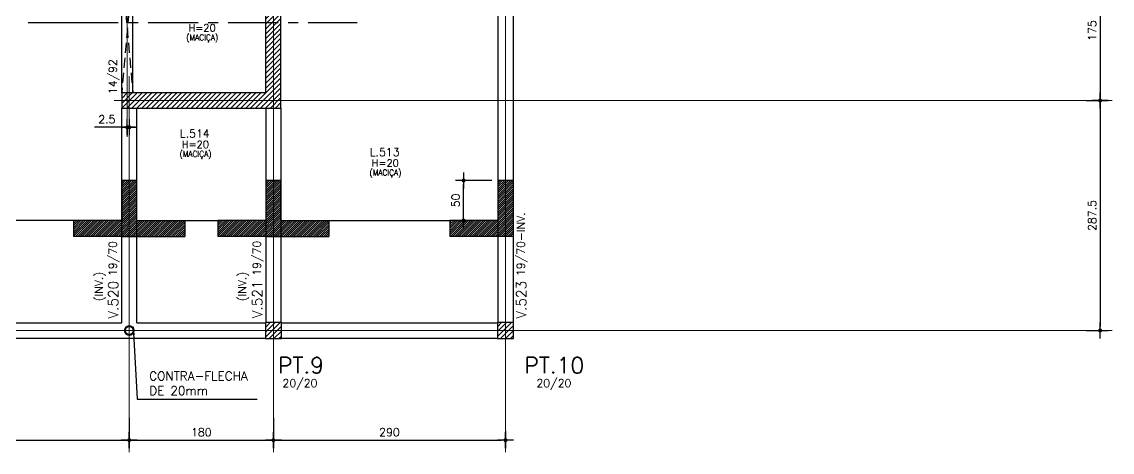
# Model space of a CAD drawing. Header units: inches. Extents: x 0 to 5940, y 0 to 4205.
# Drawn here: x 2724 to 4086, y 1180 to 1718 of the extents above; entities that cross this region are included whole.
import ezdxf

# ---------------------------------------------------------------- set-up
doc = ezdxf.new("R2010")
doc.units = ezdxf.units.IN
doc.header["$LTSCALE"] = 50
doc.header["$MEASUREMENT"] = 0
doc.linetypes.add('CENTER', pattern=[2, 1.25, -0.25, 0.25, -0.25])
doc.linetypes.add('HIDDEN', pattern=[0.375, 0.25, -0.125])
for name, color, linetype in [('CONTRA-FLECHA', 210, 'Continuous'), ('CORTE-FORMA', 1, 'Continuous'), ('CORTES', 2, 'Continuous'), ('COTA', 6, 'Continuous'), ('FO-HACHURA_PILAR-MORRE', 252, 'Continuous'), ('FO-TEXTO-LAJES', 152, 'Continuous'), ('FO-TEXTO-VIGAS', 3, 'Continuous'), ('P-M', 7, 'Continuous'), ('TEXTO', 3, 'Continuous')]:
    doc.layers.add(name, color=color, linetype=linetype)
for name, color, linetype, lineweight in [('FO-Eixos', 150, 'Continuous', 5), ('FO-Textos dos pilares', 3, 'Continuous', 20), ('FO-Vigas', 2, 'Continuous', 30)]:
    doc.layers.add(name, color=color, linetype=linetype, lineweight=lineweight)
doc.styles.add('ROMANS', font='romans.shx')
doc.dimstyles.new('COTA_50', dxfattribs={"dimscale": 5, "dimtxt": 2, "dimasz": 1, "dimexe": 2, "dimexo": 1.5, "dimgap": 1, "dimtad": 1, "dimzin": 12, "dimdsep": 46, "dimtxsty": 'ROMANS', "dimblk1": 'COTA', "dimblk2": 'COTA', "dimsah": 1, "dimcen": -4, "dimdle": 1.5, "dimclrd": 6, "dimclre": 6, "dimclrt": 3, "dimadec": 0, "dimazin": 0, "dimtfac": 1, "dimtofl": 0, "dimtmove": 0, "dimatfit": 3, "dimldrblk": 'COTA', "dimfxl": 1, "dimtolj": 1, "dimtzin": 12, "dimarcsym": 0})
doc.dimstyles.new('NOTA', dxfattribs={"dimscale": 5, "dimtxt": 2, "dimasz": 2, "dimexe": 1.5, "dimexo": 2, "dimgap": 1, "dimtad": 1, "dimdec": 1, "dimzin": 12, "dimdsep": 46, "dimtxsty": 'ROMANS', "dimcen": 0.09, "dimclrd": 8, "dimclre": 8, "dimclrt": 3, "dimadec": 0, "dimazin": 0, "dimtfac": 1, "dimtdec": 1, "dimtofl": 0, "dimtmove": 0, "dimatfit": 3, "dimfxl": 1, "dimtolj": 1, "dimtzin": 12, "dimarcsym": 0})
pattern_1 = [(45, (-24102.2134, 9121.8574), (-3.0935922, 3.0935922), [])]

# ---------------------------------------------------------------- blocks, each defined once
blk = doc.blocks.new('COTA')
at = {"layer": 'COTA'}
for p, q in [((2, 0), (-2, 0)), ((0, -2), (0, 2))]:
    blk.add_line(p, q, dxfattribs=at)
at = {"layer": 'COTA', "const_width": 0.5}
blk.add_lwpolyline([(-0.25, 0, 1), (0.25, 0, 1)], format="xyb", close=True, dxfattribs=at)
blk = doc.blocks.new('*D30')
at = {"layer": 'COTA', "color": 6, "lineweight": -2, "transparency": 16777216}
for p, q in [((3038, 1222.9), (3038, 1185.1)), ((3328, 1206.5), (3328, 1185.1)), ((3043, 1195.1), (3323, 1195.1))]:
    blk.add_line(p, q, dxfattribs=at)
at = {"layer": 'Defpoints', "color": 0, "transparency": 16777216}
for p in [(3038, 1230.4), (3328, 1214), (3328, 1195.1)]:
    blk.add_point(p, dxfattribs=at)
at = {"layer": 'COTA', "color": 6, "lineweight": -2, "transparency": 16777216, "xscale": 5, "yscale": 5, "zscale": 5, "rotation": 180}
blk.add_blockref('COTA', (3038, 1195.1), dxfattribs=at)
at = {"layer": 'COTA', "color": 6, "lineweight": -2, "transparency": 16777216, "xscale": 5, "yscale": 5, "zscale": 5}
blk.add_blockref('COTA', (3328, 1195.1), dxfattribs=at)
at = {"layer": 'COTA', "color": 3, "transparency": 16777216, "insert": (3183, 1205.1), "char_height": 10, "attachment_point": 5, "style": 'ROMANS'}
blk.add_mtext('\\A1;290', dxfattribs=at)
blk = doc.blocks.new('*D48')
at = {"layer": 'COTA', "color": 6, "lineweight": -2, "transparency": 16777216}
for p, q in [((4056.2, 1794.7), (4080.9, 1794.7)), ((4070.9, 1789.7), (4070.9, 1624.7)), ((4056.2, 1619.7), (4080.9, 1619.7))]:
    blk.add_line(p, q, dxfattribs=at)
at = {"layer": 'Defpoints', "color": 0, "transparency": 16777216}
for p in [(4048.7, 1794.7), (4048.7, 1619.7), (4070.9, 1619.7)]:
    blk.add_point(p, dxfattribs=at)
at = {"layer": 'COTA', "color": 6, "lineweight": -2, "transparency": 16777216, "xscale": 5, "yscale": 5, "zscale": 5}
for p, rotation in [((4070.9, 1794.7), 90), ((4070.9, 1619.7), 270)]:
    blk.add_blockref('COTA', p, dxfattribs=dict(at, rotation=rotation))
at = {"layer": 'COTA', "color": 3, "transparency": 16777216, "insert": (4060.9, 1707.2), "char_height": 10, "attachment_point": 5, "rotation": 90, "style": 'ROMANS'}
blk.add_mtext('\\A1;175', dxfattribs=at)
blk = doc.blocks.new('*D49')
at = {"layer": 'COTA', "color": 6, "lineweight": -2, "transparency": 16777216}
for p, q in [((4053.3, 1619.7), (4080.9, 1619.7)), ((4070.9, 1614.7), (4070.9, 1337.2)), ((4053.3, 1332.2), (4080.9, 1332.2))]:
    blk.add_line(p, q, dxfattribs=at)
at = {"layer": 'Defpoints', "color": 0, "transparency": 16777216}
for p in [(4045.8, 1619.7), (4045.8, 1332.2), (4070.9, 1332.2)]:
    blk.add_point(p, dxfattribs=at)
at = {"layer": 'COTA', "color": 6, "lineweight": -2, "transparency": 16777216, "xscale": 5, "yscale": 5, "zscale": 5}
for p, rotation in [((4070.9, 1619.7), 90), ((4070.9, 1332.2), 270)]:
    blk.add_blockref('COTA', p, dxfattribs=dict(at, rotation=rotation))
at = {"layer": 'COTA', "color": 3, "transparency": 16777216, "insert": (4060.9, 1476), "char_height": 10, "attachment_point": 5, "rotation": 90, "style": 'ROMANS'}
blk.add_mtext('\\A1;287.5', dxfattribs=at)
blk = doc.blocks.new('*D52')
at = {"layer": 'COTA', "color": 6, "lineweight": -2, "transparency": 16777216}
for p, q in [((2858, 1222.9), (2858, 1185.1)), ((3038, 1222.9), (3038, 1185.1)), ((2863, 1195.1), (3033, 1195.1))]:
    blk.add_line(p, q, dxfattribs=at)
at = {"layer": 'Defpoints', "color": 0, "transparency": 16777216}
for p in [(2858, 1230.4), (3038, 1230.4), (3038, 1195.1)]:
    blk.add_point(p, dxfattribs=at)
at = {"layer": 'COTA', "color": 6, "lineweight": -2, "transparency": 16777216, "xscale": 5, "yscale": 5, "zscale": 5, "rotation": 180}
blk.add_blockref('COTA', (2858, 1195.1), dxfattribs=at)
at = {"layer": 'COTA', "color": 6, "lineweight": -2, "transparency": 16777216, "xscale": 5, "yscale": 5, "zscale": 5}
blk.add_blockref('COTA', (3038, 1195.1), dxfattribs=at)
at = {"layer": 'COTA', "color": 3, "transparency": 16777216, "insert": (2948, 1205.1), "char_height": 10, "attachment_point": 5, "style": 'ROMANS'}
blk.add_mtext('\\A1;180', dxfattribs=at)
blk = doc.blocks.new('*D53')
at = {"layer": 'COTA', "color": 6, "lineweight": -2, "transparency": 16777216}
for p, q in [((2543, 1211.4), (2543, 1185.1)), ((2858, 1211.4), (2858, 1185.1)), ((2548, 1195.1), (2853, 1195.1))]:
    blk.add_line(p, q, dxfattribs=at)
at = {"layer": 'Defpoints', "color": 0, "transparency": 16777216}
for p in [(2543, 1218.9), (2858, 1218.9), (2858, 1195.1)]:
    blk.add_point(p, dxfattribs=at)
at = {"layer": 'COTA', "color": 6, "lineweight": -2, "transparency": 16777216, "xscale": 5, "yscale": 5, "zscale": 5, "rotation": 180}
blk.add_blockref('COTA', (2543, 1195.1), dxfattribs=at)
at = {"layer": 'COTA', "color": 6, "lineweight": -2, "transparency": 16777216, "xscale": 5, "yscale": 5, "zscale": 5}
blk.add_blockref('COTA', (2858, 1195.1), dxfattribs=at)
at = {"layer": 'COTA', "color": 3, "transparency": 16777216, "insert": (2700.5, 1205.1), "char_height": 10, "attachment_point": 5, "style": 'ROMANS'}
blk.add_mtext('\\A1;315', dxfattribs=at)
blk = doc.blocks.new('*D62')
at = {"layer": 'COTA', "color": 6, "lineweight": -2, "transparency": 16777216}
for p, q in [((2850.5, 1586.3), (2814.5, 1586.3)), ((2855.5, 1586.5), (2855.5, 1576.3)), ((2858, 1586.5), (2858, 1576.3)), ((2863, 1586.3), (2868, 1586.3))]:
    blk.add_line(p, q, dxfattribs=at)
at = {"layer": 'Defpoints', "color": 0, "transparency": 16777216}
for p in [(2855.5, 1594), (2858, 1594), (2855.5, 1586.3)]:
    blk.add_point(p, dxfattribs=at)
at = {"layer": 'COTA', "color": 6, "lineweight": -2, "transparency": 16777216, "xscale": 5, "yscale": 5, "zscale": 5}
blk.add_blockref('COTA', (2855.5, 1586.3), dxfattribs=at)
at = {"layer": 'COTA', "color": 6, "lineweight": -2, "transparency": 16777216, "xscale": 5, "yscale": 5, "zscale": 5, "rotation": 180}
blk.add_blockref('COTA', (2858, 1586.3), dxfattribs=at)
at = {"layer": 'COTA', "color": 3, "transparency": 16777216, "insert": (2830, 1596.3), "char_height": 10, "attachment_point": 5, "style": 'ROMANS'}
blk.add_mtext('\\A1;2.5', dxfattribs=at)
blk = doc.blocks.new('*D132')
at = {"layer": 'COTA', "color": 6, "lineweight": -2, "transparency": 16777216}
for p, q in [((3311, 1519.8), (3265.7, 1519.8)), ((3275.7, 1474.8), (3275.7, 1514.8)), ((3274.9, 1469.8), (3265.7, 1469.8))]:
    blk.add_line(p, q, dxfattribs=at)
at = {"layer": 'Defpoints', "color": 0, "transparency": 16777216}
for p in [(3275.7, 1519.8), (3318.5, 1519.8), (3282.4, 1469.8)]:
    blk.add_point(p, dxfattribs=at)
at = {"layer": 'COTA', "color": 6, "lineweight": -2, "transparency": 16777216, "xscale": 5, "yscale": 5, "zscale": 5}
for p, rotation in [((3275.7, 1519.8), 90), ((3275.7, 1469.8), 270)]:
    blk.add_blockref('COTA', p, dxfattribs=dict(at, rotation=rotation))
at = {"layer": 'COTA', "color": 3, "transparency": 16777216, "insert": (3265.7, 1494.8), "char_height": 10, "attachment_point": 5, "rotation": 90, "style": 'ROMANS'}
blk.add_mtext('\\A1;50', dxfattribs=at)

msp = doc.modelspace()

# ---------------------------------------------------------------- hatches: boundary and pattern name
at = {"layer": 'CORTE-FORMA'}
h = msp.add_hatch(dxfattribs=at)
h.set_pattern_fill('ANSI31', color=70, scale=15)
h.set_pattern_definition([(45, (611, -205.0473), (-1.3258252, 1.3258252), [])])
h.paths.add_polyline_path([(2788.493, 1449.845), (2848.493, 1449.845), (2848.493, 1469.845), (2788.493, 1469.845)])
h.paths.add_polyline_path([(2848.493, 1449.845), (2857.993, 1449.845), (2857.993, 1519.845), (2848.493, 1519.845), (2848.493, 1469.845)])
h.paths.add_polyline_path([(2857.993, 1449.845), (2867.493, 1449.845), (2867.493, 1469.845), (2867.493, 1519.845), (2857.993, 1519.845)])
h.paths.add_polyline_path([(2867.493, 1449.845), (2927.493, 1449.845), (2927.493, 1469.845), (2867.493, 1469.845)])
h = msp.add_hatch(dxfattribs=at)
h.set_pattern_fill('ANSI31', color=70, scale=15)
h.set_pattern_definition([(45, (791, -205.0473), (-1.3258252, 1.3258252), [])])
h.paths.add_polyline_path([(2968.493, 1449.845), (3028.493, 1449.845), (3028.493, 1469.845), (2968.493, 1469.845)])
h.paths.add_polyline_path([(3028.493, 1449.845), (3037.993, 1449.845), (3037.993, 1519.845), (3028.493, 1519.845), (3028.493, 1469.845)])
h.paths.add_polyline_path([(3037.993, 1449.845), (3047.493, 1449.845), (3047.493, 1469.845), (3047.493, 1519.845), (3037.993, 1519.845)])
h.paths.add_polyline_path([(3047.493, 1449.845), (3107.493, 1449.845), (3107.493, 1469.845), (3047.493, 1469.845)])
h = msp.add_hatch(dxfattribs=at)
h.set_pattern_fill('ANSI31', color=70, scale=15, angle=180)
h.set_pattern_definition([(45, (-193.4692, -205.0473), (-1.3258252, 1.3258252), [])])
h.paths.add_polyline_path([(3337.492, 1519.845), (3337.492, 1449.845), (3327.992, 1449.845), (3327.992, 1519.845)])
h.paths.add_polyline_path([(3318.492, 1519.845), (3327.992, 1519.845), (3327.992, 1449.845), (3318.492, 1449.845)])
h.paths.add_polyline_path([(3258.492, 1469.845), (3318.492, 1469.845), (3318.492, 1449.845), (3258.492, 1449.845)])
at = {"layer": 'FO-HACHURA_PILAR-MORRE'}
h = msp.add_hatch(dxfattribs=at)
h.set_pattern_fill('ANSI31', color=256, scale=35)
h.set_pattern_definition(pattern_1)
h.paths.add_polyline_path([(3047.493, 1804.207), (2848.493, 1804.207), (2848.493, 1785.207), (3028.493, 1785.207), (3028.493, 1629.207), (2848.493, 1629.207), (2848.493, 1610.207), (3047.493, 1610.207)])
h = msp.add_hatch(dxfattribs=at)
h.set_pattern_fill('ANSI31', color=256, scale=35)
h.set_pattern_definition([(45, (-24187.214, 9121.8574), (-3.0935922, 3.0935922), [])])
h.paths.add_polyline_path([(3047.993, 1322.207), (3047.993, 1342.207), (3027.993, 1342.207), (3027.993, 1322.207)])
h = msp.add_hatch(dxfattribs=at)
h.set_pattern_fill('ANSI31', color=256, scale=35)
h.set_pattern_definition(pattern_1)
h.paths.add_polyline_path([(3337.992, 1322.207), (3337.992, 1342.207), (3317.992, 1342.207), (3317.992, 1322.207)])

# ---------------------------------------------------------------- linework, layer by layer
at = {"layer": 'CONTRA-FLECHA', "linetype": 'Continuous', "const_width": 2.56}
msp.add_lwpolyline([(2854.174, 1328.389, 1), (2861.811, 1336.025, 1)], format="xyb", close=True, dxfattribs=at)
at = {"layer": 'CORTE-FORMA'}
for p, q in [((3337.492, 1519.845), (3318.492, 1519.845)), ((3318.492, 1519.845), (3318.492, 1469.845)), ((3337.492, 1519.845), (3337.492, 1449.845)), ((2848.493, 1469.845), (2788.493, 1469.845)), ((2867.493, 1469.845), (2927.493, 1469.845)), ((3028.493, 1469.845), (2968.493, 1469.845)), ((3047.493, 1469.845), (3107.493, 1469.845)), ((3318.492, 1469.845), (3258.492, 1469.845)), ((2867.493, 1449.845), (2788.493, 1449.845)), ((2848.493, 1449.845), (2927.493, 1449.845)), ((3047.493, 1449.845), (2968.493, 1449.845)), ((3028.493, 1449.845), (3107.493, 1449.845)), ((3337.492, 1449.845), (3258.492, 1449.845))]:
    msp.add_line(p, q, dxfattribs=at)
at = {"layer": 'CORTE-FORMA', "color": 8}
for p, q in [((2788.493, 1469.845), (2316.493, 1469.845)), ((2927.493, 1469.845), (2968.493, 1469.845)), ((3107.493, 1469.845), (3258.492, 1469.845))]:
    msp.add_line(p, q, dxfattribs=at)
at = {"layer": 'CORTE-FORMA', "color": 70}
for p, q in [((2788.493, 1469.845), (2788.493, 1449.845)), ((2927.493, 1469.845), (2927.493, 1449.845)), ((2968.493, 1469.845), (2968.493, 1449.845)), ((3107.493, 1469.845), (3107.493, 1449.845)), ((3258.492, 1469.845), (3258.492, 1449.845))]:
    msp.add_line(p, q, dxfattribs=at)
at = {"layer": 'CORTE-FORMA'}
for points in [[(2867.493, 1469.845), (2867.493, 1519.845), (2848.493, 1519.845), (2848.493, 1469.845)], [(3047.493, 1469.845), (3047.493, 1519.845), (3028.493, 1519.845), (3028.493, 1469.845)]]:
    msp.add_lwpolyline(points, dxfattribs=at)
at = {"layer": 'CORTES', "color": 8, "linetype": 'HIDDEN'}
for p, q in [((2862.493, 1785.207), (2848.493, 1629.207)), ((2848.493, 1785.207), (2862.493, 1629.207))]:
    msp.add_line(p, q, dxfattribs=at)
at = {"layer": 'FO-Eixos'}
for p, q in [((2855.493, 1574.264), (2855.493, 1928.677)), ((3037.993, 1601.007), (3037.993, 1928.677)), ((3037.993, 1928.677), (3037.993, 1180.101)), ((3327.992, 1928.677), (3327.992, 1180.101)), ((2857.993, 1180.101), (2857.993, 1650.306)), ((2839.019, 1619.707), (4085.946, 1619.707)), ((825.945, 1332.207), (4085.946, 1332.207))]:
    msp.add_line(p, q, dxfattribs=at)
at = {"layer": 'FO-Vigas'}
for p, q in [((2848.493, 1629.207), (2848.493, 1785.207)), ((2862.493, 1629.207), (2862.493, 1785.207)), ((3318.492, 1785.207), (3318.492, 1342.207)), ((3337.492, 1785.207), (3337.492, 1342.207)), ((2848.493, 1341.707), (2848.493, 1610.207)), ((2867.493, 1341.707), (2867.493, 1610.207)), ((3028.493, 1610.207), (3028.493, 1342.207)), ((3047.493, 1610.207), (3047.493, 1342.207)), ((2552.993, 1341.707), (2848.493, 1341.707)), ((2867.493, 1341.707), (3027.993, 1341.707)), ((3047.993, 1341.707), (3317.992, 1341.707)), ((2552.993, 1322.707), (3027.993, 1322.707)), ((3047.993, 1322.707), (3317.992, 1322.707))]:
    msp.add_line(p, q, dxfattribs=at)
at = {"layer": 'P-M'}
for p, q in [((3047.493, 1610.207), (3047.493, 1804.207)), ((3028.493, 1629.207), (3028.493, 1785.207)), ((3028.493, 1629.207), (2848.493, 1629.207)), ((2848.493, 1629.207), (2848.493, 1610.207)), ((2848.493, 1610.207), (3047.493, 1610.207))]:
    msp.add_line(p, q, dxfattribs=at)
for points in [[(3047.993, 1322.207), (3047.993, 1342.207), (3027.993, 1342.207), (3027.993, 1322.207)], [(3337.992, 1322.207), (3337.992, 1342.207), (3317.992, 1342.207), (3317.992, 1322.207)]]:
    msp.add_lwpolyline(points, close=True, dxfattribs=at)
at = {"layer": 'TEXTO', "color": 3}
for p, q in [((2731.518, 1717.192), (2781.518, 1717.192)), ((3092.883, 1717.192), (3142.883, 1717.192))]:
    msp.add_line(p, q, dxfattribs=at)
at = {"layer": 'TEXTO', "color": 8, "linetype": 'CENTER'}
msp.add_line((2781.518, 1717.192), (3092.883, 1717.192), dxfattribs=at)

# ---------------------------------------------------------------- texts
at = {"layer": 'CONTRA-FLECHA', "insert": (2882.928, 1266.226), "char_height": 11, "attachment_point": 4, "style": 'ROMANS'}
msp.add_mtext('{\\Fromans.shx;CONTRA-FLECHA\\PDE 20mm}', dxfattribs=at)
at = {"layer": 'FO-TEXTO-LAJES', "color": 4, "style": 'ROMANS', "width": 0.9}
for p in [(2929.229, 1694.877), (2920.828, 1549.16), (3158.107, 1525.914)]:
    msp.add_text('(MACIÇA)', height=7.5, dxfattribs=at).set_placement(p)
at = {"layer": 'FO-TEXTO-LAJES', "color": 3, "style": 'ROMANS'}
for p in [(2931.974, 1706.095), (2923.573, 1560.378), (3160.852, 1537.131)]:
    msp.add_text('H=20', height=9, dxfattribs=at).set_placement(p)
at = {"layer": 'FO-TEXTO-LAJES', "style": 'ROMANS'}
for s, p in [('L.514', (2921.146, 1573.46)), ('L.513', (3158.425, 1550.213))]:
    msp.add_text(s, height=10, dxfattribs=at).set_placement(p)
at = {"layer": 'FO-TEXTO-VIGAS', "style": 'ROMANS'}
for s, p in [('14/92 ', (2842.334, 1627.684)), ('19/70-INV.', (3352.115, 1400.291)), ('19/70', (2842.334, 1400.291)), ('19/70', (3022.334, 1400.791)), ('(INV.)', (2825.032, 1368.671)), ('(INV.)', (3004.032, 1368.671))]:
    msp.add_text(s, height=10, rotation=90, dxfattribs=at).set_placement(p)
at = {"layer": 'FO-TEXTO-VIGAS', "color": 1, "style": 'ROMANS'}
for s, p in [('V.520', (2844.167, 1347.054)), ('V.521', (3024.167, 1347.554)), ('V.523', (3353.948, 1347.054))]:
    msp.add_text(s, height=12.5, rotation=90, dxfattribs=at).set_placement(p)
at = {"layer": 'FO-Textos dos pilares', "color": 1, "style": 'ROMANS'}
for s, p in [('PT.9', (3043.802, 1278.716)), ('PT.10', (3351.703, 1278.716))]:
    msp.add_text(s, height=20, dxfattribs=at).set_placement(p)
at = {"layer": 'FO-Textos dos pilares', "color": 3, "style": 'ROMANS'}
for p in [(3049.366, 1261.418), (3366.581, 1261.418)]:
    msp.add_text('20/20', height=10, dxfattribs=at).set_placement(p)

# ---------------------------------------------------------------- dimensions: what is measured, and where the dimension line sits
at = {"layer": 'COTA'}
for base, p1, p2, picture, middle in [((4070.946, 1619.707), (4048.663, 1794.707), (4048.663, 1619.707), '*D48', (4060.946, 1707.207)), ((4070.946, 1332.207), (4045.792, 1619.707), (4045.792, 1332.207), '*D49', (4060.946, 1475.957))]:
    dim = msp.add_linear_dim(base=base, p1=p1, p2=p2, angle=90, dimstyle='COTA_50', dxfattribs=at)
    dim.commit()
    dim.dimension.update_dxf_attribs({"geometry": picture, "text_midpoint": middle})
dim = msp.add_linear_dim(base=(2855.493, 1586.3), p1=(2857.993, 1594.022), p2=(2855.493, 1594.022), dimstyle='COTA_50', dxfattribs=at)
dim.commit()
dim.dimension.update_dxf_attribs({"geometry": '*D62', "text_midpoint": (2830.017, 1596.3)})
dim = msp.add_linear_dim(base=(3275.747, 1519.845), p1=(3282.387, 1469.845), p2=(3318.492, 1519.845), angle=90, dimstyle='COTA_50', override={"dimdec": 0}, dxfattribs=at)
dim.commit()
dim.dimension.update_dxf_attribs({"geometry": '*D132', "text_midpoint": (3265.747, 1494.845)})
for base, p1, p2, picture, middle in [((3037.993, 1195.101), (2857.993, 1230.364), (3037.993, 1230.364), '*D52', (2947.993, 1205.101)), ((3327.992, 1195.101), (3037.993, 1230.364), (3327.992, 1214.024), '*D30', (3182.993, 1205.101)), ((2857.993, 1195.101), (2542.993, 1218.869), (2857.993, 1218.869), '*D53', (2700.493, 1205.101))]:
    dim = msp.add_linear_dim(base=base, p1=p1, p2=p2, dimstyle='COTA_50', override={"dimtxt": 2, "dimdec": 0}, dxfattribs=at)
    dim.commit()
    dim.dimension.update_dxf_attribs({"geometry": picture, "text_midpoint": middle})

# ---------------------------------------------------------------- leaders
at = {"layer": 'CONTRA-FLECHA', "color": 8, "annotation_type": 0, "has_hookline": 1, "hookline_direction": 0, "text_width": 134.75}
msp.add_leader([(2862.766, 1336.98), (2867.928, 1246.559), (2877.928, 1246.559)], dimstyle='NOTA', dxfattribs=at)

doc.saveas('drawing.dxf')
